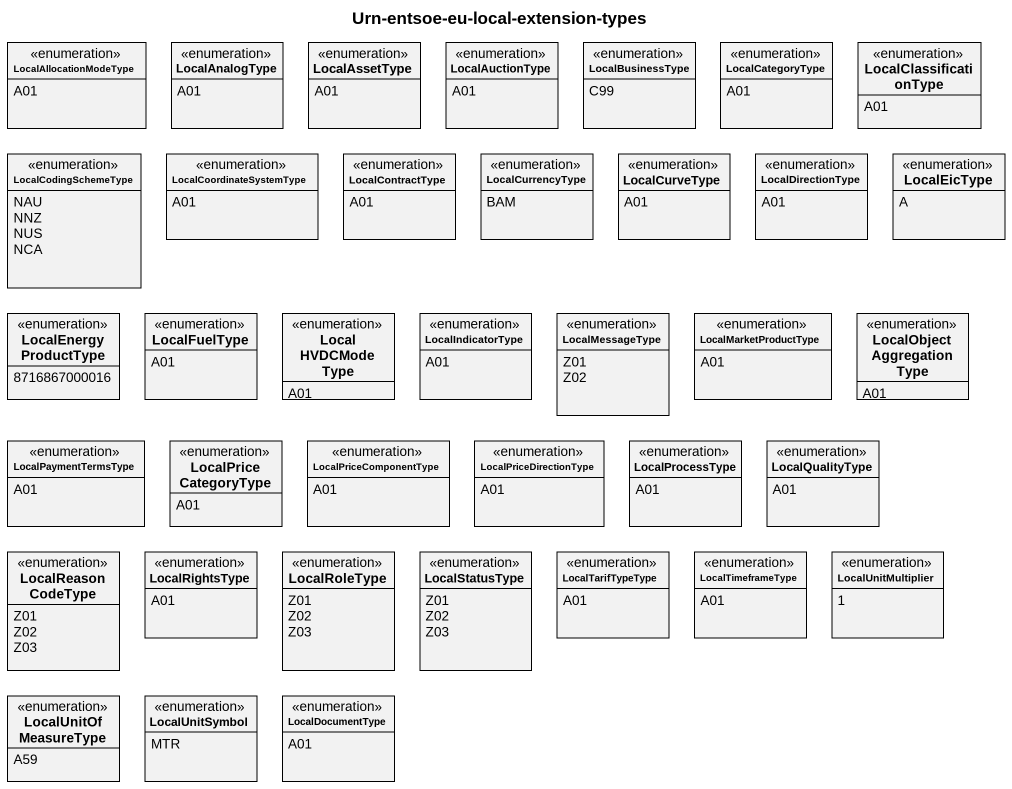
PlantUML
@startuml
title Urn-entsoe-eu-local-extension-types
hide circle
hide empty members
enum LocalAllocationModeType {
  A01
}
enum LocalAnalogType {
  A01
}
enum LocalAssetType {
  A01
}
enum LocalAuctionType {
  A01
}
enum LocalBusinessType {
  C99
}
enum LocalCategoryType {
  A01
}
enum LocalClassificationType {
  A01
}
enum LocalCodingSchemeType {
  NAU
  NNZ
  NUS
  NCA
}
enum LocalCoordinateSystemType {
  A01
}
enum LocalContractType {
  A01
}
enum LocalCurrencyType {
  BAM
}
enum LocalCurveType {
  A01
}
enum LocalDirectionType {
  A01
}
enum LocalEicType {
  A
}
enum LocalEnergyProductType {
  8716867000016
}
enum LocalFuelType {
  A01
}
enum LocalHVDCModeType {
  A01
}
enum LocalIndicatorType {
  A01
}
enum LocalMessageType {
  Z01
  Z02
}
enum LocalMarketProductType {
  A01
}
enum LocalObjectAggregationType {
  A01
}
enum LocalPaymentTermsType {
  A01
}
enum LocalPriceCategoryType {
  A01
}
enum LocalPriceComponentType {
  A01
}
enum LocalPriceDirectionType {
  A01
}
enum LocalProcessType {
  A01
}
enum LocalQualityType {
  A01
}
enum LocalReasonCodeType {
  Z01
  Z02
  Z03
}
enum LocalRightsType {
  A01
}
enum LocalRoleType {
  Z01
  Z02
  Z03
}
enum LocalStatusType {
  Z01
  Z02
  Z03
}
enum LocalTarifTypeType {
  A01
}
enum LocalTimeframeType {
  A01
}
enum LocalUnitMultiplier {
  1
}
enum LocalUnitOfMeasureType {
  A59
}
enum LocalUnitSymbol {
  MTR
}
enum LocalDocumentType {
  A01
}
@enduml
